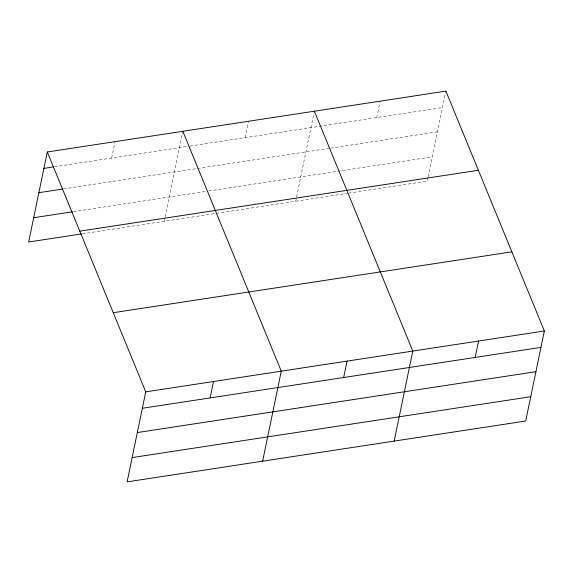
<?xml version="1.0" encoding="UTF-8"?>
<svg xmlns="http://www.w3.org/2000/svg" width="573" height="573" viewBox="0 0 573 573"><rect width="100%" height="100%" fill="white"/><g stroke="black" fill="none" stroke-linecap="round" stroke-linejoin="round"><path stroke-width="0.43" stroke-dasharray="2.87 2.15" d="M111.656 158.048L115.058 141.646M164.179 221.314L164.895 217.847M165.074 216.981L182.637 132.155M245.194 137.656L248.589 121.254M295.718 201.23L296.434 197.757M296.613 196.89L314.355 111.205M376.733 117.565L380.128 101.163M427.974 177.673L427.257 181.14L349.208 193.058M428.153 176.806L445.894 91.121M54.456 166.779L189.069 146.222M189.942 146.094L442.499 107.523M63.503 188.925L329.604 148.285M330.485 148.156L437.471 131.819M73.28 211.673L207.791 191.131M208.665 190.995L432.286 156.844M82.333 233.813L348.334 193.194"/><path stroke-width="0.86" d="M47.294 151.988L145.743 391.86L127.106 481.879L525.706 421.012L544.35 330.986L445.894 91.121L47.294 151.988L28.65 242.014L81.452 233.949M210.112 397.913L213.507 381.511M262.627 461.186L281.271 371.161L182.816 131.296M343.642 377.521L347.037 361.119M394.167 441.095L412.811 351.077L314.355 111.205M475.182 357.43L478.577 341.028M43.899 168.398L53.576 166.915M38.864 192.686L62.629 189.061M33.678 217.719L72.406 211.809M79.783 231.148L478.383 170.274M113.253 312.7L511.861 251.834M145.743 391.86L544.35 330.986M142.348 408.263L540.955 347.388M137.319 432.558L535.92 371.684M132.134 457.583L530.741 396.717"/></g></svg>
